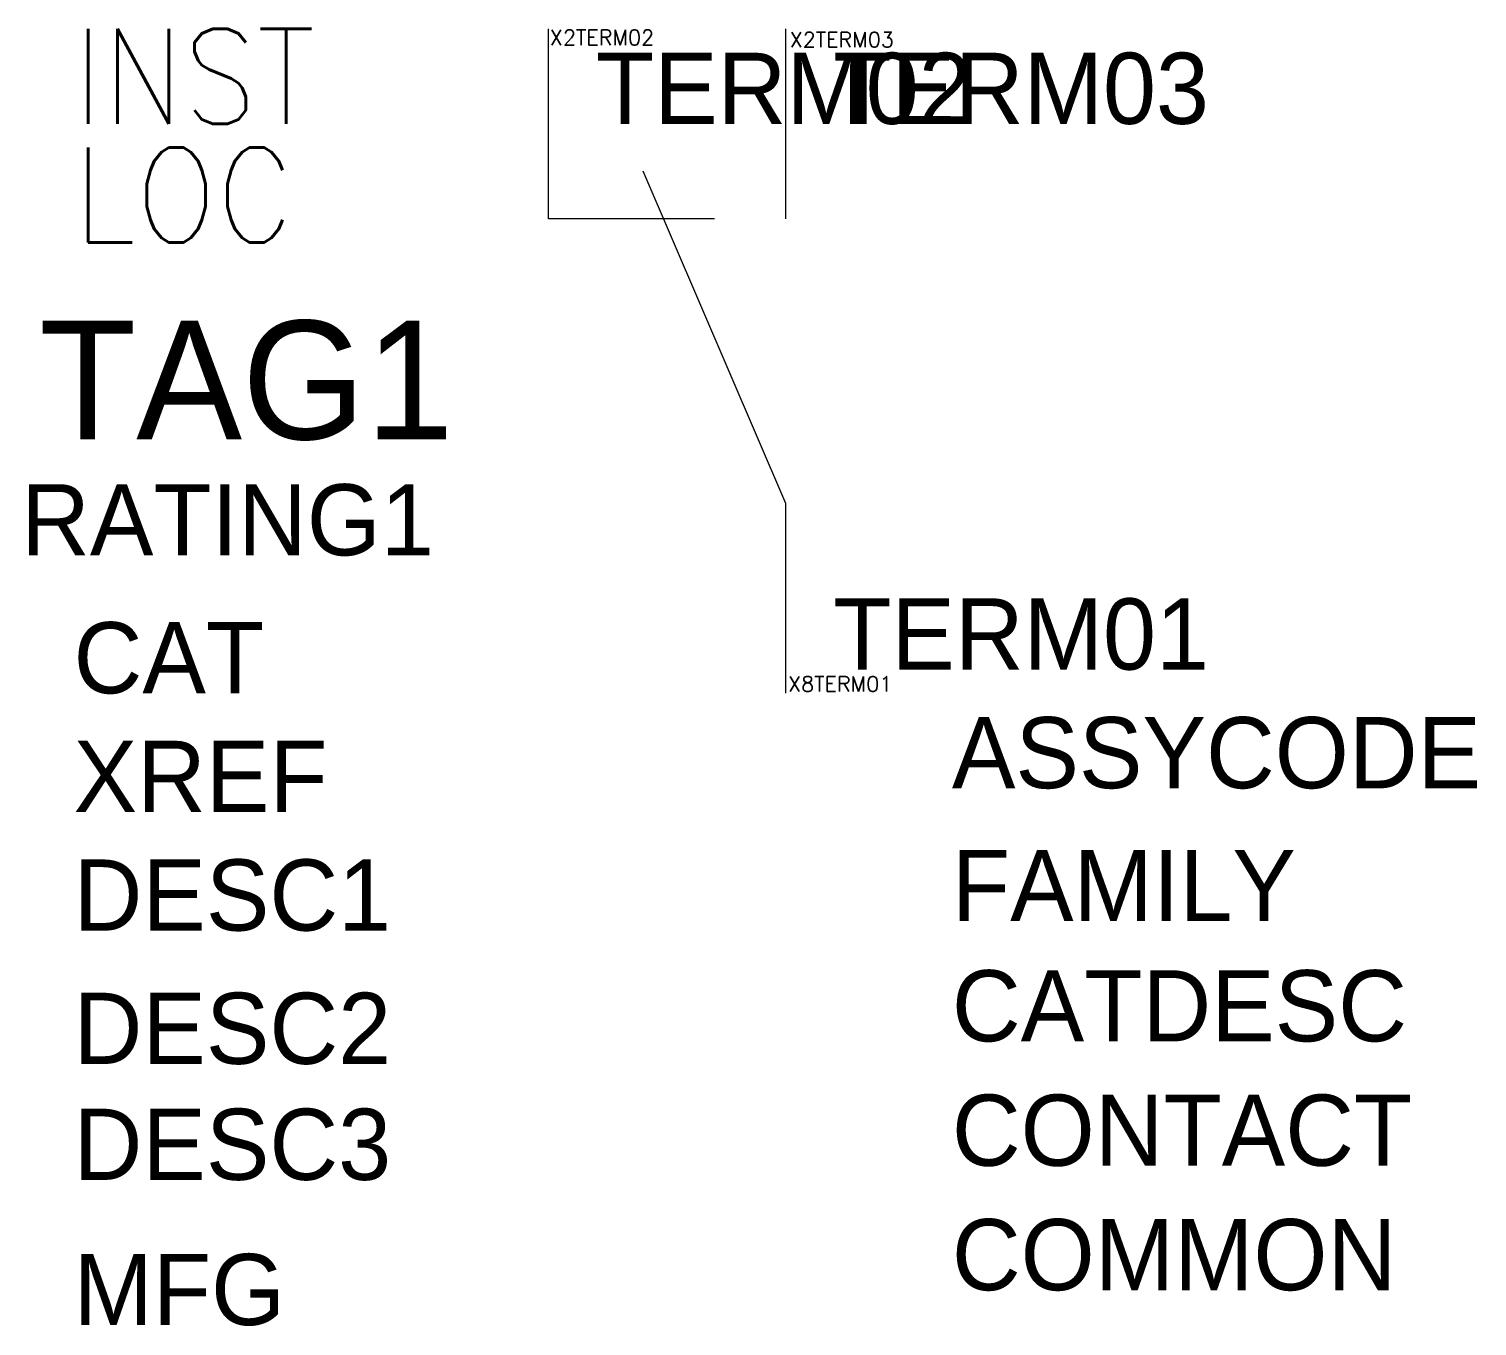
# Model space of a CAD drawing. Header units: millimetres. Extents: x -10.9 to 19.6, y -27.3 to 0.
import ezdxf
from ezdxf.enums import TextEntityAlignment as Align

# ---------------------------------------------------------------- set-up
doc = ezdxf.new("R2010")
doc.units = ezdxf.units.MM
doc.layers.add('PNPG', color=70, linetype='Continuous')
doc.styles.add('WD', font='txt.shx')
doc.styles.add('WD_IEC', font='txt.shx', dxfattribs={"width": 0.9, "height": 2})

msp = doc.modelspace()

# ---------------------------------------------------------------- linework, layer by layer
at = {"layer": 'PNPG', "color": 0}
for p, q in [((0, -4), (0, 0)), ((5, -4), (5, 0)), ((4.999, -10), (2, -3)), ((3.5, -4), (0, -4)), ((4.999, -14), (4.999, -10))]:
    msp.add_line(p, q, dxfattribs=at)

# ---------------------------------------------------------------- texts
at = {"style": 'WD_IEC', "width": 0.9, "flags": 1}
for tag, p in [('INST', (-10, -2)), ('LOC', (-10, -4.5))]:
    msp.add_attdef(tag, p, '', height=2, dxfattribs=at)
at = {"style": 'WD', "flags": 1}
for tag, p in [('X2TERM02', (0.033, -0.34)), ('X2TERM03', (5.084, -0.385)), ('X8TERM01', (5.05, -13.963))]:
    msp.add_attdef(tag, p, '', height=0.32, dxfattribs=at)
at = {"linetype": 'Continuous'}
for tag, p, s in [('TERM02', (1.002, -2.002), '12'), ('TERM03', (6, -2.001), '14'), ('TERM01', (6, -13.5), '11')]:
    msp.add_attdef(tag, p, s, height=1.5, dxfattribs=at)
msp.add_attdef('TAG1', text='БК-1', height=2.5).set_placement((-1.992, -8.647), align=Align.RIGHT)
msp.add_attdef('RATING1', (-11.105, -11.093), '', height=1.5)
at = {"flags": 1}
for tag, p, s in [('CAT', (-10, -14), ''), ('ASSYCODE', (8.5, -16), ''), ('XREF', (-10, -16.5), ''), ('FAMILY', (8.5, -18.8), 'QK_ACKO'), ('DESC1', (-10, -19), ''), ('CATDESC', (8.5, -21.334), ''), ('DESC2', (-10, -21.809), ''), ('CONTACT', (8.5, -23.956), ''), ('DESC3', (-10, -24.253), ''), ('COMMON', (8.5, -26.578), ''), ('MFG', (-10, -27.312), '')]:
    msp.add_attdef(tag, p, s, height=1.5, dxfattribs=at)

doc.saveas('drawing.dxf')
